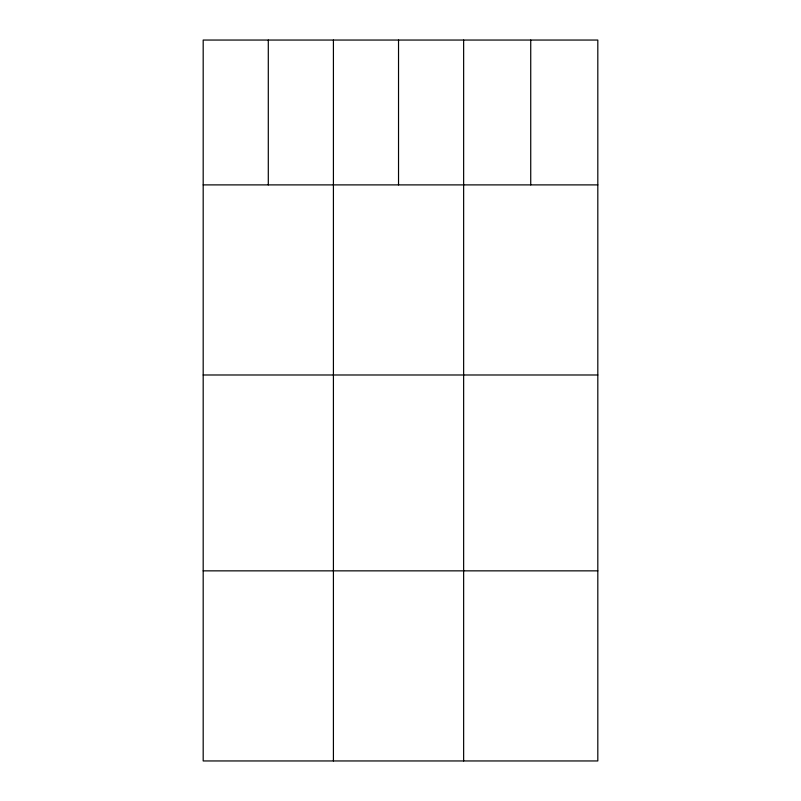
<?xml version="1.0" encoding="UTF-8"?>
<svg xmlns="http://www.w3.org/2000/svg" width="801" height="801" viewBox="0 0 801 801"><rect width="100%" height="100%" fill="white"/><g stroke="black" fill="none" stroke-linecap="round" stroke-linejoin="round"><path stroke-width="1.2" d="M597.816 184.891L597.816 760.95L203.184 760.95L203.184 40.05L597.816 40.05L597.816 184.891L203.184 184.891M203.184 374.988L597.816 374.988M203.184 570.853L597.816 570.853M530.733 40.05L530.733 184.891M463.639 40.05L463.639 760.95M398.528 40.05L398.528 184.891M333.416 40.05L333.416 760.95M268.295 40.05L268.295 184.891"/></g></svg>
